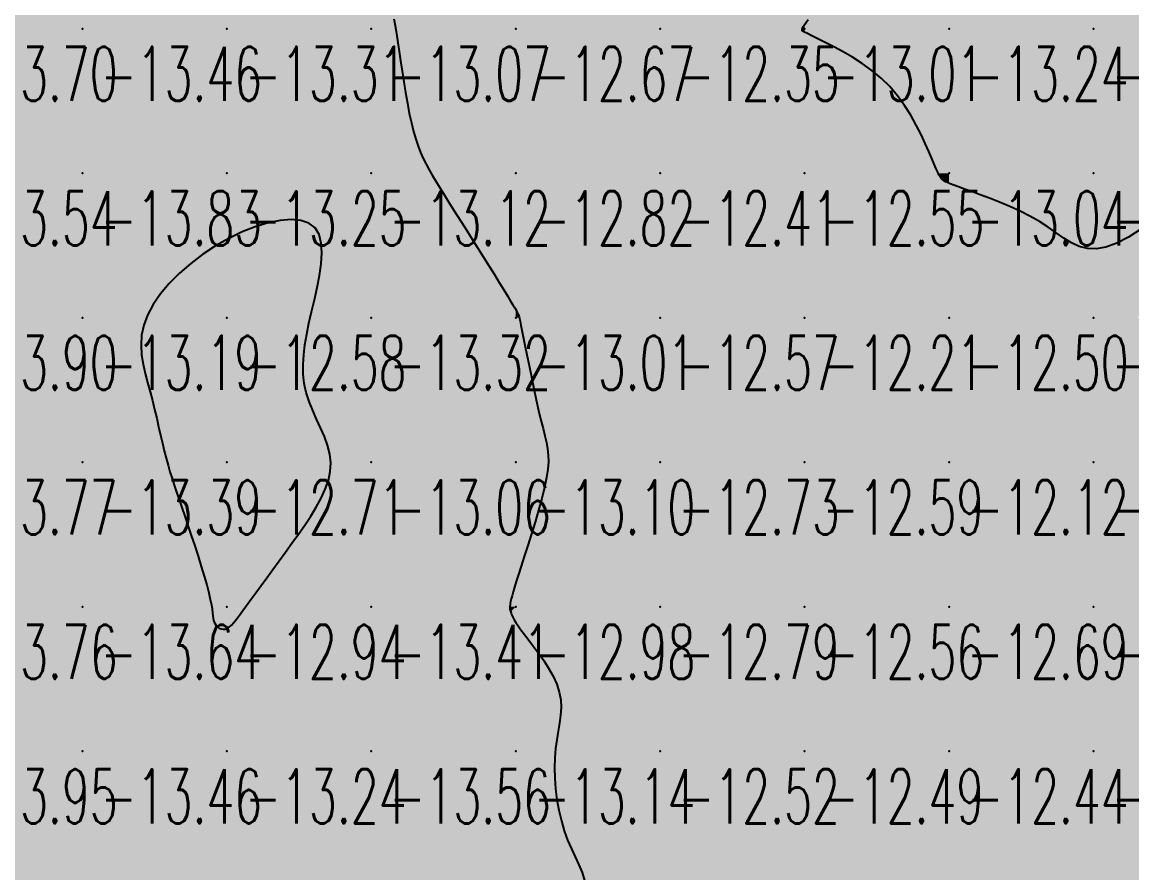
# Model space of a CAD drawing. Header units: millimetres. Extents: x 88261 to 90953, y 390274 to 392322.
# Drawn here: x 89646.1 to 89722.9, y 391578.8 to 391637.7 of the extents above; entities that cross this region are included whole.
import ezdxf
from ezdxf.enums import TextEntityAlignment as Align

# ---------------------------------------------------------------- set-up
doc = ezdxf.new("R2010")
doc.units = ezdxf.units.MM
doc.header["$LTSCALE"] = 25
for name, color, linetype in [('CN_03_00', 7, 'Continuous'), ('COTEAlt', 7, 'Continuous'), ('TN_COLORIAGE', 7, 'Continuous')]:
    doc.layers.add(name, color=color, linetype=linetype)
doc.styles.add('Simplex 1.0', font='Simplex.shx', dxfattribs={"width": 0.99, "height": 2.5})
doc.styles.get("Standard").update_dxf_attribs({"font": 'times.ttf'})

# ---------------------------------------------------------------- blocks, each defined once
blk = doc.blocks.new('COTE')
at = {"color": 0}
blk.add_point((0, 0), dxfattribs=at)
at = {"layer": 'COTEAlt'}
blk.add_attdef('ALT', text='', height=3.75, dxfattribs=at).set_placement((1.25, -1.25), align=Align.TOP_LEFT)

msp = doc.modelspace()

# ---------------------------------------------------------------- linework, layer by layer
at = {"layer": 'CN_03_00', "elevation": -13, "flags": 128}
for points in [[(89671.8, 391637.925), (89671.868, 391637.568), (89671.937, 391637.186), (89672.009, 391636.756), (89672.088, 391636.257), (89672.176, 391635.672), (89672.273, 391635.016), (89672.38, 391634.309), (89672.494, 391633.57), (89672.617, 391632.822), (89672.746, 391632.083), (89672.882, 391631.375), (89673.025, 391630.717), (89673.173, 391630.126), (89673.327, 391629.596), (89673.49, 391629.116), (89673.663, 391628.675), (89673.846, 391628.263), (89674.041, 391627.869), (89674.249, 391627.483), (89674.472, 391627.093), (89674.71, 391626.692), (89674.965, 391626.274), (89675.237, 391625.837), (89675.526, 391625.378), (89675.832, 391624.896), (89676.157, 391624.387), (89676.5, 391623.848), (89676.862, 391623.278), (89677.242, 391622.676), (89677.632, 391622.054), (89678.023, 391621.428), (89678.407, 391620.812), (89678.774, 391620.22), (89679.114, 391619.668), (89679.42, 391619.171), (89679.682, 391618.743), (89679.893, 391618.395), (89680.058, 391618.121), (89680.182, 391617.911), (89680.272, 391617.755), (89680.334, 391617.643), (89680.376, 391617.565), (89680.403, 391617.51), (89680.421, 391617.469), (89680.437, 391617.43), (89680.454, 391617.379), (89680.476, 391617.299), (89680.506, 391617.175), (89680.547, 391616.991), (89680.602, 391616.73), (89680.674, 391616.377), (89680.767, 391615.916), (89680.883, 391615.339), (89681.019, 391614.665), (89681.17, 391613.922), (89681.331, 391613.139), (89681.498, 391612.342), (89681.667, 391611.56), (89681.834, 391610.821), (89681.993, 391610.152), (89682.14, 391609.572), (89682.27, 391609.064), (89682.378, 391608.606), (89682.457, 391608.171), (89682.502, 391607.734), (89682.508, 391607.272), (89682.469, 391606.759), (89682.379, 391606.171), (89682.236, 391605.49), (89682.048, 391604.735), (89681.828, 391603.931), (89681.585, 391603.102), (89681.332, 391602.274), (89681.08, 391601.473), (89680.84, 391600.724), (89680.624, 391600.052), (89680.44, 391599.476), (89680.289, 391598.993), (89680.166, 391598.592), (89680.069, 391598.264), (89679.994, 391597.997), (89679.938, 391597.782), (89679.898, 391597.609), (89679.87, 391597.467), (89679.853, 391597.347), (89679.844, 391597.245), (89679.843, 391597.157), (89679.85, 391597.079), (89679.863, 391597.007), (89679.881, 391596.937), (89679.905, 391596.865), (89679.933, 391596.788), (89679.966, 391596.702), (89680.009, 391596.6), (89680.069, 391596.476), (89680.152, 391596.324), (89680.265, 391596.138), (89680.415, 391595.912), (89680.608, 391595.639), (89680.851, 391595.312), (89681.146, 391594.929), (89681.479, 391594.495), (89681.833, 391594.02), (89682.188, 391593.512), (89682.527, 391592.98), (89682.832, 391592.434), (89683.084, 391591.882), (89683.265, 391591.334), (89683.364, 391590.794), (89683.39, 391590.26), (89683.36, 391589.725), (89683.29, 391589.181), (89683.198, 391588.621), (89683.099, 391588.039), (89683.011, 391587.427), (89682.949, 391586.78), (89682.927, 391586.092), (89682.947, 391585.374), (89683.007, 391584.636), (89683.104, 391583.892), (89683.239, 391583.154), (89683.407, 391582.432), (89683.609, 391581.741), (89683.842, 391581.091), (89684.102, 391580.49), (89684.37, 391579.926), (89684.624, 391579.383), (89684.843, 391578.844), (89685.006, 391578.292)], [(89723.526, 391623.365), (89722.68, 391622.812), (89721.87, 391622.388), (89721.118, 391622.113), (89720.441, 391621.998), (89719.828, 391622.027), (89719.261, 391622.176), (89718.723, 391622.421), (89718.196, 391622.739), (89717.663, 391623.105), (89717.106, 391623.496), (89716.508, 391623.889), (89715.856, 391624.263), (89715.166, 391624.613), (89714.457, 391624.938), (89713.748, 391625.237), (89713.059, 391625.508), (89712.411, 391625.751), (89711.824, 391625.963), (89711.316, 391626.143), (89710.903, 391626.292), (89710.578, 391626.412), (89710.329, 391626.508), (89710.143, 391626.585), (89710.008, 391626.648), (89709.913, 391626.7), (89709.844, 391626.746), (89709.79, 391626.792), (89709.739, 391626.842), (89709.686, 391626.907), (89709.626, 391626.999), (89709.554, 391627.128), (89709.465, 391627.306), (89709.354, 391627.545), (89709.217, 391627.856), (89709.049, 391628.25), (89708.845, 391628.734), (89708.602, 391629.294), (89708.316, 391629.912), (89707.985, 391630.57), (89707.606, 391631.249), (89707.174, 391631.931), (89706.688, 391632.598), (89706.144, 391633.231), (89705.543, 391633.815), (89704.901, 391634.348), (89704.238, 391634.829), (89703.573, 391635.259), (89702.929, 391635.638), (89702.323, 391635.967), (89701.776, 391636.246), (89701.31, 391636.475), (89700.937, 391636.656), (89700.651, 391636.794), (89700.441, 391636.895), (89700.294, 391636.966), (89700.199, 391637.014), (89700.142, 391637.044), (89700.113, 391637.063), (89700.099, 391637.078), (89700.09, 391637.094), (89700.084, 391637.112), (89700.081, 391637.132), (89700.081, 391637.156), (89700.083, 391637.181), (89700.088, 391637.21), (89700.096, 391637.242), (89700.106, 391637.277), (89700.121, 391637.319), (89700.153, 391637.382), (89700.217, 391637.483), (89700.328, 391637.64), (89700.499, 391637.871)]]:
    msp.add_lwpolyline(points, dxfattribs=at)
msp.add_lwpolyline([(89660.419, 391595.832), (89660.575, 391595.968), (89660.742, 391596.15), (89660.925, 391596.377), (89661.129, 391596.649), (89661.359, 391596.969), (89661.619, 391597.335), (89661.914, 391597.749), (89662.247, 391598.209), (89662.614, 391598.711), (89663.009, 391599.248), (89663.426, 391599.815), (89663.859, 391600.405), (89664.303, 391601.013), (89664.751, 391601.632), (89665.198, 391602.257), (89665.636, 391602.881), (89666.055, 391603.505), (89666.441, 391604.127), (89666.782, 391604.746), (89667.065, 391605.364), (89667.278, 391605.979), (89667.408, 391606.591), (89667.442, 391607.2), (89667.373, 391607.805), (89667.219, 391608.408), (89667.001, 391609.011), (89666.742, 391609.614), (89666.464, 391610.219), (89666.19, 391610.828), (89665.943, 391611.443), (89665.744, 391612.064), (89665.611, 391612.694), (89665.543, 391613.335), (89665.533, 391613.993), (89665.573, 391614.67), (89665.658, 391615.371), (89665.781, 391616.099), (89665.935, 391616.859), (89666.113, 391617.653), (89666.306, 391618.481), (89666.496, 391619.326), (89666.66, 391620.164), (89666.778, 391620.972), (89666.828, 391621.727), (89666.789, 391622.408), (89666.639, 391622.99), (89666.357, 391623.452), (89665.93, 391623.775), (89665.369, 391623.964), (89664.696, 391624.025), (89663.933, 391623.969), (89663.099, 391623.802), (89662.215, 391623.535), (89661.301, 391623.175), (89660.38, 391622.73), (89659.47, 391622.21), (89658.587, 391621.626), (89657.748, 391620.989), (89656.968, 391620.311), (89656.262, 391619.605), (89655.647, 391618.881), (89655.136, 391618.151), (89654.747, 391617.426), (89654.489, 391616.717), (89654.348, 391616.025), (89654.306, 391615.346), (89654.345, 391614.681), (89654.446, 391614.027), (89654.589, 391613.384), (89654.757, 391612.749), (89654.93, 391612.121), (89655.094, 391611.499), (89655.246, 391610.885), (89655.39, 391610.283), (89655.526, 391609.694), (89655.657, 391609.121), (89655.786, 391608.566), (89655.913, 391608.034), (89656.041, 391607.526), (89656.173, 391607.042), (89656.309, 391606.574), (89656.452, 391606.112), (89656.604, 391605.644), (89656.766, 391605.16), (89656.941, 391604.649), (89657.129, 391604.1), (89657.334, 391603.503), (89657.555, 391602.851), (89657.787, 391602.159), (89658.022, 391601.445), (89658.254, 391600.728), (89658.474, 391600.027), (89658.676, 391599.36), (89658.852, 391598.746), (89658.995, 391598.203), (89659.101, 391597.746), (89659.175, 391597.369), (89659.224, 391597.06), (89659.256, 391596.809), (89659.279, 391596.606), (89659.3, 391596.438), (89659.328, 391596.297), (89659.37, 391596.17), (89659.432, 391596.049), (89659.514, 391595.938), (89659.612, 391595.841), (89659.725, 391595.762), (89659.849, 391595.708), (89659.984, 391595.683), (89660.125, 391595.692), (89660.27, 391595.74), (89660.419, 391595.832)], close=True, dxfattribs=at)
at = {"layer": 'TN_COLORIAGE', "color": 221}
for points in [[(89640.249, 391647.239, -13.111), (89640.249, 391637.239, -13.111), (89650.249, 391647.239, -13.111)], [(89640.249, 391637.239, -13.111), (89650.249, 391637.239, -13.111), (89650.249, 391647.239, -13.111)], [(89650.249, 391647.239, -13.254), (89650.249, 391637.239, -13.254), (89660.249, 391647.239, -13.254)], [(89650.249, 391637.239, -13.254), (89660.249, 391637.239, -13.254), (89660.249, 391647.239, -13.254)], [(89660.249, 391637.239, -13), (89669.809, 391646.799, -13), (89660.249, 391647.239, -13), (89669.72, 391647.239, -13)], [(89660.249, 391637.239, -13), (89669.809, 391646.799, -13), (89670.249, 391637.239, -13), (89670.249, 391645.539, -13)], [(89710.249, 391647.239, -13), (89708.078, 391647.239, -13), (89700.249, 391637.239, -13), (89700.249, 391637.649, -13)], [(89700.249, 391637.239, -13.072), (89710.249, 391637.239, -13.072), (89710.249, 391647.239, -13.072)], [(89710.249, 391647.239, -13.408), (89710.249, 391637.239, -13.408), (89720.249, 391647.239, -13.408)], [(89710.249, 391637.239, -13.408), (89720.249, 391637.239, -13.408), (89720.249, 391647.239, -13.408)], [(89720.249, 391647.239, -13.276), (89720.249, 391637.239, -13.276), (89730.249, 391647.239, -13.276)], [(89720.249, 391637.239, -13.276), (89730.249, 391637.239, -13.276), (89730.249, 391647.239, -13.276)], [(89671.635, 391638.626, -13.069), (89670.249, 391645.539, -13.069), (89670.249, 391637.239, -13.069)], [(89671.635, 391638.626, -13.069), (89671.981, 391637.239, -13.069), (89670.249, 391637.239, -13.069)], [(89700.081, 391637.239, -13.011), (89700.249, 391637.649, -13.011), (89700.249, 391637.239, -13.011)], [(89640.249, 391627.239, -13.456), (89650.249, 391627.239, -13.456), (89650.249, 391637.239, -13.456)], [(89640.249, 391637.239, -13.456), (89640.249, 391627.239, -13.456), (89650.249, 391637.239, -13.456)], [(89650.249, 391637.239, -13.308), (89650.249, 391627.239, -13.308), (89660.249, 391637.239, -13.308)], [(89650.249, 391627.239, -13.308), (89660.249, 391627.239, -13.308), (89660.249, 391637.239, -13.308)], [(89660.249, 391637.239, -13.069), (89660.249, 391627.239, -13.069), (89670.249, 391637.239, -13.069)], [(89660.249, 391627.239, -13.069), (89670.249, 391627.239, -13.069), (89670.249, 391637.239, -13.069)], [(89670.249, 391627.239, -13), (89672.966, 391629.956, -13), (89670.249, 391637.239, -13), (89671.981, 391637.239, -13)], [(89700.066, 391637.057, -13.011), (89700.249, 391637.002, -13.011), (89700.249, 391637.239, -13.011)], [(89700.081, 391637.239, -13.011), (89700.066, 391637.057, -13.011), (89700.249, 391637.239, -13.011)], [(89710.249, 391637.239, -13), (89706.796, 391633.786, -13), (89700.249, 391637.239, -13), (89700.249, 391637.002, -13)], [(89710.249, 391637.239, -13), (89706.796, 391633.786, -13), (89710.249, 391627.239, -13), (89709.434, 391627.239, -13)], [(89710.249, 391637.239, -13.286), (89710.249, 391627.239, -13.286), (89720.249, 391637.239, -13.286)], [(89710.249, 391627.239, -13.286), (89720.249, 391627.239, -13.286), (89720.249, 391637.239, -13.286)], [(89720.249, 391627.239, -13), (89728.577, 391627.239, -13), (89730.249, 391637.239, -13), (89730.249, 391635.22, -13)], [(89720.249, 391637.239, -13.011), (89720.249, 391627.239, -13.011), (89730.249, 391637.239, -13.011)], [(89672.966, 391629.956, -13.123), (89674.302, 391627.239, -13.123), (89670.249, 391627.239, -13.123)], [(89640.249, 391617.239, -13.833), (89650.249, 391617.239, -13.833), (89650.249, 391627.239, -13.833)], [(89640.249, 391627.239, -13.833), (89640.249, 391617.239, -13.833), (89650.249, 391627.239, -13.833)], [(89650.249, 391627.239, -13.249), (89650.249, 391617.239, -13.249), (89660.249, 391627.239, -13.249)], [(89660.249, 391627.239, -13), (89660.249, 391623.539, -13), (89650.249, 391617.239, -13), (89653.291, 391617.239, -13)], [(89660.249, 391627.239, -13), (89660.249, 391623.539, -13), (89670.249, 391627.239, -13), (89667.993, 391624.983, -13)], [(89670.249, 391617.239, -13), (89665.925, 391617.239, -13), (89670.249, 391627.239, -13), (89667.993, 391624.983, -13)], [(89670.249, 391617.239, -13), (89676.655, 391623.646, -13), (89670.249, 391627.239, -13), (89674.302, 391627.239, -13)], [(89709.764, 391626.754, -13.04), (89709.434, 391627.239, -13.04), (89710.249, 391627.239, -13.04)], [(89709.764, 391626.754, -13.04), (89710.249, 391626.494, -13.04), (89710.249, 391627.239, -13.04)], [(89720.249, 391627.239, -13), (89717.137, 391624.128, -13), (89710.249, 391627.239, -13), (89710.249, 391626.494, -13)], [(89717.137, 391624.128, -13.226), (89720.249, 391620.328, -13.226), (89720.249, 391627.239, -13.226)], [(89720.249, 391620.328, -13.226), (89728.577, 391627.239, -13.226), (89720.249, 391627.239, -13.226)], [(89670.249, 391617.239, -13), (89676.655, 391623.646, -13), (89680.249, 391617.239, -13), (89680.249, 391617.845, -13)], [(89680.442, 391617.432, -13.012), (89680.249, 391617.845, -13.012), (89680.249, 391617.239, -13.012)], [(89640.249, 391617.239, -13.185), (89640.249, 391607.239, -13.185), (89650.249, 391617.239, -13.185)], [(89640.249, 391607.239, -13.185), (89650.249, 391607.239, -13.185), (89650.249, 391617.239, -13.185)], [(89650.249, 391607.239, -13), (89655.071, 391612.061, -13), (89650.249, 391617.239, -13), (89653.291, 391617.239, -13)], [(89665.925, 391617.239, -13.323), (89664.986, 391611.976, -13.323), (89670.249, 391617.239, -13.323)], [(89670.249, 391617.239, -13), (89664.986, 391611.976, -13), (89670.249, 391607.239, -13), (89668.597, 391607.239, -13)], [(89670.249, 391617.239, -13.012), (89670.249, 391607.239, -13.012), (89680.249, 391617.239, -13.012)], [(89670.249, 391607.239, -13.012), (89680.249, 391607.239, -13.012), (89680.249, 391617.239, -13.012)], [(89680.442, 391617.432, -13.012), (89680.511, 391617.239, -13.012), (89680.249, 391617.239, -13.012)], [(89680.249, 391607.239, -13), (89682.117, 391609.108, -13), (89680.249, 391617.239, -13), (89680.511, 391617.239, -13)], [(89655.071, 391612.061, -13.394), (89656.008, 391607.239, -13.394), (89650.249, 391607.239, -13.394)], [(89682.117, 391609.108, -13.099), (89682.977, 391607.239, -13.099), (89680.249, 391607.239, -13.099)], [(89640.249, 391597.239, -13.394), (89650.249, 391597.239, -13.394), (89650.249, 391607.239, -13.394)], [(89640.249, 391607.239, -13.394), (89640.249, 391597.239, -13.394), (89650.249, 391607.239, -13.394)], [(89650.249, 391597.239, -13), (89657.144, 391604.134, -13), (89650.249, 391607.239, -13), (89656.008, 391607.239, -13)], [(89670.249, 391597.239, -13), (89661.49, 391597.239, -13), (89670.249, 391607.239, -13), (89665.275, 391602.266, -13)], [(89668.597, 391607.239, -13.057), (89665.275, 391602.266, -13.057), (89670.249, 391607.239, -13.057)], [(89670.249, 391597.239, -13), (89679.769, 391597.239, -13), (89680.249, 391607.239, -13), (89680.249, 391598.958, -13)], [(89670.249, 391607.239, -13.099), (89670.249, 391597.239, -13.099), (89680.249, 391607.239, -13.099)], [(89682.977, 391607.239, -13.099), (89680.249, 391598.958, -13.099), (89680.249, 391607.239, -13.099)], [(89657.144, 391604.134, -13.645), (89659.423, 391597.239, -13.645), (89650.249, 391597.239, -13.645)], [(89640.249, 391597.239, -13.645), (89640.249, 391587.239, -13.645), (89650.249, 391597.239, -13.645)], [(89640.249, 391587.239, -13.645), (89650.249, 391587.239, -13.645), (89650.249, 391597.239, -13.645)], [(89650.249, 391597.239, -13), (89659.423, 391597.239, -13), (89650.249, 391587.239, -13), (89659.137, 391596.128, -13)], [(89670.249, 391597.239, -13), (89661.49, 391597.239, -13), (89660.249, 391587.239, -13), (89660.249, 391595.268, -13)], [(89660.249, 391587.239, -13.41), (89670.249, 391587.239, -13.41), (89670.249, 391597.239, -13.41)], [(89670.249, 391587.239, -13), (89679.895, 391596.886, -13), (89670.249, 391597.239, -13), (89679.769, 391597.239, -13)], [(89670.249, 391587.239, -13), (89679.895, 391596.886, -13), (89680.249, 391587.239, -13), (89680.249, 391595.946, -13)], [(89650.249, 391587.239, -13), (89659.137, 391596.128, -13), (89660.249, 391587.239, -13), (89660.249, 391595.268, -13)], [(89684.214, 391591.204, -13.139), (89680.249, 391595.946, -13.139), (89680.249, 391587.239, -13.139)], [(89682.489, 391587.239, -13.139), (89684.214, 391591.204, -13.139), (89680.249, 391587.239, -13.139)], [(89640.249, 391584.68, -13.464), (89642.428, 391579.418, -13.464), (89640.249, 391587.239, -13.464), (89650.249, 391587.239, -13.464)], [(89643.785, 391577.239, -13.464), (89642.428, 391579.418, -13.464), (89650.249, 391577.239, -13.464), (89650.249, 391587.239, -13.464)], [(89650.249, 391577.239, -13.236), (89660.249, 391577.239, -13.236), (89660.249, 391587.239, -13.236)], [(89650.249, 391587.239, -13.236), (89650.249, 391577.239, -13.236), (89660.249, 391587.239, -13.236)], [(89660.249, 391577.239, -13.563), (89670.249, 391577.239, -13.563), (89670.249, 391587.239, -13.563)], [(89660.249, 391587.239, -13.563), (89660.249, 391577.239, -13.563), (89670.249, 391587.239, -13.563)], [(89670.249, 391577.239, -13.139), (89680.249, 391577.239, -13.139), (89680.249, 391587.239, -13.139)], [(89670.249, 391587.239, -13.139), (89670.249, 391577.239, -13.139), (89680.249, 391587.239, -13.139)], [(89680.249, 391577.239, -13), (89683.526, 391580.517, -13), (89680.249, 391587.239, -13), (89682.489, 391587.239, -13)], [(89683.526, 391580.517, -13.234), (89686.462, 391577.239, -13.234), (89680.249, 391577.239, -13.234)]]:
    msp.add_solid(points, dxfattribs=at)
at = {"layer": 'TN_COLORIAGE', "color": 211}
for points in [[(89671.981, 391637.239, -12.569), (89671.635, 391638.626, -12.569), (89680.249, 391637.239, -12.569), (89680.249, 391647.239, -12.569)], [(89680.249, 391647.239, -12.438), (89680.249, 391637.239, -12.438), (89690.249, 391647.239, -12.438)], [(89680.249, 391637.239, -12.438), (89690.249, 391637.239, -12.438), (89690.249, 391647.239, -12.438)], [(89700.249, 391637.649, -12.354), (89700.081, 391637.239, -12.354), (89700.249, 391647.239, -12.354), (89690.249, 391637.239, -12.354)], [(89690.249, 391647.239, -12.742), (89690.249, 391637.239, -12.742), (89700.249, 391647.239, -12.742)], [(89700.249, 391637.649, -12.742), (89708.078, 391647.239, -12.742), (89700.249, 391647.239, -12.742)], [(89671.981, 391637.239, -12.669), (89672.966, 391629.956, -12.669), (89680.249, 391637.239, -12.669)], [(89674.302, 391627.239, -12.669), (89672.966, 391629.956, -12.669), (89680.249, 391627.239, -12.669), (89680.249, 391637.239, -12.669)], [(89680.249, 391627.239, -12.354), (89690.249, 391627.239, -12.354), (89690.249, 391637.239, -12.354)], [(89680.249, 391637.239, -12.354), (89680.249, 391627.239, -12.354), (89690.249, 391637.239, -12.354)], [(89700.066, 391637.057, -12.354), (89700.081, 391637.239, -12.354), (89690.249, 391627.239, -12.354), (89690.249, 391637.239, -12.354)], [(89700.249, 391637.002, -12.406), (89700.066, 391637.057, -12.406), (89700.249, 391627.239, -12.406), (89690.249, 391627.239, -12.406)], [(89700.249, 391637.002, -12.546), (89706.796, 391633.786, -12.546), (89700.249, 391627.239, -12.546)], [(89709.434, 391627.239, -12.546), (89706.796, 391633.786, -12.546), (89700.249, 391627.239, -12.546)], [(89674.302, 391627.239, -12.819), (89676.655, 391623.646, -12.819), (89680.249, 391627.239, -12.819)], [(89680.249, 391617.845, -12.819), (89676.655, 391623.646, -12.819), (89680.249, 391627.239, -12.819)], [(89680.249, 391617.845, -12.406), (89680.442, 391617.432, -12.406), (89680.249, 391627.239, -12.406), (89690.249, 391627.239, -12.406)], [(89680.511, 391617.239, -12.406), (89680.442, 391617.432, -12.406), (89690.249, 391617.239, -12.406), (89690.249, 391627.239, -12.406)], [(89690.249, 391627.239, -12.546), (89690.249, 391617.239, -12.546), (89700.249, 391627.239, -12.546)], [(89690.249, 391617.239, -12.546), (89700.249, 391617.239, -12.546), (89700.249, 391627.239, -12.546)], [(89709.434, 391627.239, -12.209), (89709.764, 391626.754, -12.209), (89700.249, 391627.239, -12.209), (89700.249, 391617.239, -12.209)], [(89730.249, 391625.579, -12.899), (89723.32, 391617.239, -12.899), (89730.249, 391627.239, -12.899), (89720.249, 391617.239, -12.899)], [(89728.577, 391627.239, -12.899), (89720.249, 391620.328, -12.899), (89730.249, 391627.239, -12.899), (89720.249, 391617.239, -12.899)], [(89710.249, 391626.494, -12.209), (89709.764, 391626.754, -12.209), (89710.249, 391617.239, -12.209), (89700.249, 391617.239, -12.209)], [(89710.249, 391626.494, -12.5), (89717.137, 391624.128, -12.5), (89710.249, 391617.239, -12.5)], [(89667.993, 391624.983, -12.576), (89660.249, 391623.539, -12.576), (89660.249, 391617.239, -12.576)], [(89667.993, 391624.983, -12.576), (89665.925, 391617.239, -12.576), (89660.249, 391617.239, -12.576)], [(89720.249, 391620.328, -12.5), (89717.137, 391624.128, -12.5), (89720.249, 391617.239, -12.5), (89710.249, 391617.239, -12.5)], [(89653.291, 391617.239, -12.576), (89660.249, 391623.539, -12.576), (89660.249, 391617.239, -12.576)], [(89653.291, 391617.239, -12.576), (89655.071, 391612.061, -12.576), (89660.249, 391617.239, -12.576)], [(89656.008, 391607.239, -12.576), (89655.071, 391612.061, -12.576), (89660.249, 391607.239, -12.576), (89660.249, 391617.239, -12.576)], [(89664.986, 391611.976, -12.576), (89665.925, 391617.239, -12.576), (89660.249, 391607.239, -12.576), (89660.249, 391617.239, -12.576)], [(89680.511, 391617.239, -12.567), (89682.117, 391609.108, -12.567), (89690.249, 391617.239, -12.567)], [(89682.977, 391607.239, -12.567), (89682.117, 391609.108, -12.567), (89690.249, 391607.239, -12.567), (89690.249, 391617.239, -12.567)], [(89690.249, 391607.239, -12.209), (89700.249, 391607.239, -12.209), (89700.249, 391617.239, -12.209)], [(89690.249, 391617.239, -12.209), (89690.249, 391607.239, -12.209), (89700.249, 391617.239, -12.209)], [(89700.249, 391607.239, -12.5), (89710.249, 391607.239, -12.5), (89710.249, 391617.239, -12.5)], [(89700.249, 391617.239, -12.5), (89700.249, 391607.239, -12.5), (89710.249, 391617.239, -12.5)], [(89710.249, 391607.239, -12.899), (89720.249, 391607.239, -12.899), (89720.249, 391617.239, -12.899)], [(89710.249, 391617.239, -12.899), (89710.249, 391607.239, -12.899), (89720.249, 391617.239, -12.899)], [(89723.32, 391617.239, -12.424), (89727.416, 391614.406, -12.424), (89720.249, 391617.239, -12.424), (89720.249, 391607.239, -12.424)], [(89729.929, 391607.239, -12.424), (89727.416, 391614.406, -12.424), (89720.249, 391607.239, -12.424)], [(89668.597, 391607.239, -12.71), (89664.986, 391611.976, -12.71), (89660.249, 391607.239, -12.71)], [(89656.008, 391607.239, -12.71), (89657.144, 391604.134, -12.71), (89660.249, 391607.239, -12.71)], [(89659.423, 391597.239, -12.71), (89657.144, 391604.134, -12.71), (89660.249, 391597.239, -12.71), (89660.249, 391607.239, -12.71)], [(89665.275, 391602.266, -12.71), (89668.597, 391607.239, -12.71), (89660.249, 391597.239, -12.71), (89660.249, 391607.239, -12.71)], [(89680.249, 391598.958, -12.735), (89682.977, 391607.239, -12.735), (89680.249, 391597.239, -12.735), (89690.249, 391607.239, -12.735)], [(89680.249, 391597.239, -12.735), (89690.249, 391597.239, -12.735), (89690.249, 391607.239, -12.735)], [(89690.249, 391607.239, -12.591), (89690.249, 391597.239, -12.591), (89700.249, 391607.239, -12.591)], [(89690.249, 391597.239, -12.591), (89700.249, 391597.239, -12.591), (89700.249, 391607.239, -12.591)], [(89700.249, 391607.239, -12.12), (89700.249, 391597.239, -12.12), (89710.249, 391607.239, -12.12)], [(89700.249, 391597.239, -12.12), (89710.249, 391597.239, -12.12), (89710.249, 391607.239, -12.12)], [(89710.249, 391607.239, -12.424), (89710.249, 391597.239, -12.424), (89720.249, 391607.239, -12.424)], [(89710.249, 391597.239, -12.424), (89720.249, 391597.239, -12.424), (89720.249, 391607.239, -12.424)], [(89729.929, 391607.239, -12.225), (89730.009, 391607, -12.225), (89720.249, 391607.239, -12.225), (89720.249, 391597.239, -12.225)], [(89730.249, 391606.875, -12.225), (89730.009, 391607, -12.225), (89730.249, 391597.239, -12.225), (89720.249, 391597.239, -12.225)], [(89665.275, 391602.266, -12.942), (89661.49, 391597.239, -12.942), (89660.249, 391597.239, -12.942)], [(89680.249, 391598.958, -12.979), (89679.769, 391597.239, -12.979), (89680.249, 391597.239, -12.979)], [(89659.137, 391596.128, -12.942), (89659.423, 391597.239, -12.942), (89660.249, 391597.239, -12.942)], [(89660.249, 391595.268, -12.942), (89659.137, 391596.128, -12.942), (89660.249, 391597.239, -12.942)], [(89660.249, 391595.268, -12.942), (89661.49, 391597.239, -12.942), (89660.249, 391597.239, -12.942)], [(89679.769, 391597.239, -12.979), (89679.895, 391596.886, -12.979), (89680.249, 391597.239, -12.979)], [(89680.249, 391595.946, -12.979), (89679.895, 391596.886, -12.979), (89680.249, 391597.239, -12.979)], [(89680.249, 391595.946, -12.789), (89684.214, 391591.204, -12.789), (89680.249, 391597.239, -12.789), (89690.249, 391597.239, -12.789)], [(89684.214, 391591.204, -12.519), (89682.489, 391587.239, -12.519), (89690.249, 391597.239, -12.519), (89690.249, 391587.239, -12.519)], [(89690.249, 391587.239, -12.557), (89700.249, 391587.239, -12.557), (89700.249, 391597.239, -12.557)], [(89690.249, 391597.239, -12.557), (89690.249, 391587.239, -12.557), (89700.249, 391597.239, -12.557)], [(89700.249, 391587.239, -12.688), (89710.249, 391587.239, -12.688), (89710.249, 391597.239, -12.688)], [(89700.249, 391597.239, -12.688), (89700.249, 391587.239, -12.688), (89710.249, 391597.239, -12.688)], [(89710.249, 391597.239, -12.225), (89710.249, 391587.239, -12.225), (89720.249, 391597.239, -12.225)], [(89710.249, 391587.239, -12.225), (89720.249, 391587.239, -12.225), (89720.249, 391597.239, -12.225)], [(89720.249, 391587.239, -12.497), (89730.249, 391587.239, -12.497), (89730.249, 391597.239, -12.497)], [(89720.249, 391597.239, -12.497), (89720.249, 391587.239, -12.497), (89730.249, 391597.239, -12.497)], [(89682.489, 391587.239, -12.519), (89683.526, 391580.517, -12.519), (89690.249, 391587.239, -12.519)], [(89686.462, 391577.239, -12.519), (89683.526, 391580.517, -12.519), (89690.249, 391577.239, -12.519), (89690.249, 391587.239, -12.519)], [(89690.249, 391577.239, -12.489), (89700.249, 391577.239, -12.489), (89700.249, 391587.239, -12.489)], [(89690.249, 391587.239, -12.489), (89690.249, 391577.239, -12.489), (89700.249, 391587.239, -12.489)], [(89700.249, 391587.239, -12.442), (89700.249, 391577.239, -12.442), (89710.249, 391587.239, -12.442)], [(89700.249, 391577.239, -12), (89709.378, 391577.239, -12), (89710.249, 391587.239, -12), (89710.249, 391578.181, -12)], [(89710.249, 391587.239, -12), (89710.249, 391578.181, -12), (89720.249, 391587.239, -12), (89711.245, 391578.236, -12)], [(89720.249, 391587.239, -12), (89711.245, 391578.236, -12), (89720.249, 391577.239, -12), (89711.251, 391577.239, -12)], [(89720.249, 391577.239, -12.278), (89730.249, 391577.239, -12.278), (89730.249, 391587.239, -12.278)], [(89720.249, 391587.239, -12.278), (89720.249, 391577.239, -12.278), (89730.249, 391587.239, -12.278)]]:
    msp.add_solid(points, dxfattribs=at)

# ---------------------------------------------------------------- block references
at = {"layer": 'COTEAlt'}
ref = msp.add_blockref('COTE', (89640.249, 391637.239), dxfattribs=at)
ref.add_attrib('ALT', '-13.70', dxfattribs={"height": 3.75, "style": 'Simplex 1.0', "width": 0.6}).set_placement((89641.499, 391635.989), align=Align.TOP_LEFT)
ref = msp.add_blockref('COTE', (89650.249, 391637.239), dxfattribs=at)
ref.add_attrib('ALT', '-13.46', dxfattribs={"height": 3.75, "style": 'Simplex 1.0', "width": 0.6}).set_placement((89651.499, 391635.989), align=Align.TOP_LEFT)
ref = msp.add_blockref('COTE', (89660.249, 391637.239), dxfattribs=at)
ref.add_attrib('ALT', '-13.31', dxfattribs={"height": 3.75, "style": 'Simplex 1.0', "width": 0.6}).set_placement((89661.499, 391635.989), align=Align.TOP_LEFT)
ref = msp.add_blockref('COTE', (89670.249, 391637.239), dxfattribs=at)
ref.add_attrib('ALT', '-13.07', dxfattribs={"height": 3.75, "style": 'Simplex 1.0', "width": 0.6}).set_placement((89671.499, 391635.989), align=Align.TOP_LEFT)
ref = msp.add_blockref('COTE', (89680.249, 391637.239), dxfattribs=at)
ref.add_attrib('ALT', '-12.67', dxfattribs={"height": 3.75, "style": 'Simplex 1.0', "width": 0.6}).set_placement((89681.499, 391635.989), align=Align.TOP_LEFT)
ref = msp.add_blockref('COTE', (89690.249, 391637.239), dxfattribs=at)
ref.add_attrib('ALT', '-12.35', dxfattribs={"height": 3.75, "style": 'Simplex 1.0', "width": 0.6}).set_placement((89691.499, 391635.989), align=Align.TOP_LEFT)
ref = msp.add_blockref('COTE', (89700.249, 391637.239), dxfattribs=at)
ref.add_attrib('ALT', '-13.01', dxfattribs={"height": 3.75, "style": 'Simplex 1.0', "width": 0.6}).set_placement((89701.499, 391635.989), align=Align.TOP_LEFT)
ref = msp.add_blockref('COTE', (89710.249, 391637.239), dxfattribs=at)
ref.add_attrib('ALT', '-13.24', dxfattribs={"height": 3.75, "style": 'Simplex 1.0', "width": 0.6}).set_placement((89711.499, 391635.989), align=Align.TOP_LEFT)
ref = msp.add_blockref('COTE', (89720.249, 391637.239), dxfattribs=at)
ref.add_attrib('ALT', '-13.29', dxfattribs={"height": 3.75, "style": 'Simplex 1.0', "width": 0.6}).set_placement((89721.499, 391635.989), align=Align.TOP_LEFT)
ref = msp.add_blockref('COTE', (89640.249, 391627.239), dxfattribs=at)
ref.add_attrib('ALT', '-13.54', dxfattribs={"height": 3.75, "style": 'Simplex 1.0', "width": 0.6}).set_placement((89641.499, 391625.989), align=Align.TOP_LEFT)
ref = msp.add_blockref('COTE', (89650.249, 391627.239), dxfattribs=at)
ref.add_attrib('ALT', '-13.83', dxfattribs={"height": 3.75, "style": 'Simplex 1.0', "width": 0.6}).set_placement((89651.499, 391625.989), align=Align.TOP_LEFT)
ref = msp.add_blockref('COTE', (89660.249, 391627.239), dxfattribs=at)
ref.add_attrib('ALT', '-13.25', dxfattribs={"height": 3.75, "style": 'Simplex 1.0', "width": 0.6}).set_placement((89661.499, 391625.989), align=Align.TOP_LEFT)
ref = msp.add_blockref('COTE', (89670.249, 391627.239), dxfattribs=at)
ref.add_attrib('ALT', '-13.12', dxfattribs={"height": 3.75, "style": 'Simplex 1.0', "width": 0.6}).set_placement((89671.499, 391625.989), align=Align.TOP_LEFT)
ref = msp.add_blockref('COTE', (89680.249, 391627.239), dxfattribs=at)
ref.add_attrib('ALT', '-12.82', dxfattribs={"height": 3.75, "style": 'Simplex 1.0', "width": 0.6}).set_placement((89681.499, 391625.989), align=Align.TOP_LEFT)
ref = msp.add_blockref('COTE', (89690.249, 391627.239), dxfattribs=at)
ref.add_attrib('ALT', '-12.41', dxfattribs={"height": 3.75, "style": 'Simplex 1.0', "width": 0.6}).set_placement((89691.499, 391625.989), align=Align.TOP_LEFT)
ref = msp.add_blockref('COTE', (89700.249, 391627.239), dxfattribs=at)
ref.add_attrib('ALT', '-12.55', dxfattribs={"height": 3.75, "style": 'Simplex 1.0', "width": 0.6}).set_placement((89701.499, 391625.989), align=Align.TOP_LEFT)
ref = msp.add_blockref('COTE', (89710.249, 391627.239), dxfattribs=at)
ref.add_attrib('ALT', '-13.04', dxfattribs={"height": 3.75, "style": 'Simplex 1.0', "width": 0.6}).set_placement((89711.499, 391625.989), align=Align.TOP_LEFT)
ref = msp.add_blockref('COTE', (89720.249, 391627.239), dxfattribs=at)
ref.add_attrib('ALT', '-13.23', dxfattribs={"height": 3.75, "style": 'Simplex 1.0', "width": 0.6}).set_placement((89721.499, 391625.989), align=Align.TOP_LEFT)
ref = msp.add_blockref('COTE', (89640.249, 391617.239), dxfattribs=at)
ref.add_attrib('ALT', '-13.90', dxfattribs={"height": 3.75, "style": 'Simplex 1.0', "width": 0.6}).set_placement((89641.499, 391615.989), align=Align.TOP_LEFT)
ref = msp.add_blockref('COTE', (89650.249, 391617.239), dxfattribs=at)
ref.add_attrib('ALT', '-13.19', dxfattribs={"height": 3.75, "style": 'Simplex 1.0', "width": 0.6}).set_placement((89651.499, 391615.989), align=Align.TOP_LEFT)
ref = msp.add_blockref('COTE', (89660.249, 391617.239), dxfattribs=at)
ref.add_attrib('ALT', '-12.58', dxfattribs={"height": 3.75, "style": 'Simplex 1.0', "width": 0.6}).set_placement((89661.499, 391615.989), align=Align.TOP_LEFT)
ref = msp.add_blockref('COTE', (89670.249, 391617.239), dxfattribs=at)
ref.add_attrib('ALT', '-13.32', dxfattribs={"height": 3.75, "style": 'Simplex 1.0', "width": 0.6}).set_placement((89671.499, 391615.989), align=Align.TOP_LEFT)
ref = msp.add_blockref('COTE', (89680.249, 391617.239), dxfattribs=at)
ref.add_attrib('ALT', '-13.01', dxfattribs={"height": 3.75, "style": 'Simplex 1.0', "width": 0.6}).set_placement((89681.499, 391615.989), align=Align.TOP_LEFT)
ref = msp.add_blockref('COTE', (89690.249, 391617.239), dxfattribs=at)
ref.add_attrib('ALT', '-12.57', dxfattribs={"height": 3.75, "style": 'Simplex 1.0', "width": 0.6}).set_placement((89691.499, 391615.989), align=Align.TOP_LEFT)
ref = msp.add_blockref('COTE', (89700.249, 391617.239), dxfattribs=at)
ref.add_attrib('ALT', '-12.21', dxfattribs={"height": 3.75, "style": 'Simplex 1.0', "width": 0.6}).set_placement((89701.499, 391615.989), align=Align.TOP_LEFT)
ref = msp.add_blockref('COTE', (89710.249, 391617.239), dxfattribs=at)
ref.add_attrib('ALT', '-12.50', dxfattribs={"height": 3.75, "style": 'Simplex 1.0', "width": 0.6}).set_placement((89711.499, 391615.989), align=Align.TOP_LEFT)
ref = msp.add_blockref('COTE', (89720.249, 391617.239), dxfattribs=at)
ref.add_attrib('ALT', '-12.90', dxfattribs={"height": 3.75, "style": 'Simplex 1.0', "width": 0.6}).set_placement((89721.499, 391615.989), align=Align.TOP_LEFT)
ref = msp.add_blockref('COTE', (89640.249, 391607.239), dxfattribs=at)
ref.add_attrib('ALT', '-13.77', dxfattribs={"height": 3.75, "style": 'Simplex 1.0', "width": 0.6}).set_placement((89641.499, 391605.989), align=Align.TOP_LEFT)
ref = msp.add_blockref('COTE', (89650.249, 391607.239), dxfattribs=at)
ref.add_attrib('ALT', '-13.39', dxfattribs={"height": 3.75, "style": 'Simplex 1.0', "width": 0.6}).set_placement((89651.499, 391605.989), align=Align.TOP_LEFT)
ref = msp.add_blockref('COTE', (89660.249, 391607.239), dxfattribs=at)
ref.add_attrib('ALT', '-12.71', dxfattribs={"height": 3.75, "style": 'Simplex 1.0', "width": 0.6}).set_placement((89661.499, 391605.989), align=Align.TOP_LEFT)
ref = msp.add_blockref('COTE', (89670.249, 391607.239), dxfattribs=at)
ref.add_attrib('ALT', '-13.06', dxfattribs={"height": 3.75, "style": 'Simplex 1.0', "width": 0.6}).set_placement((89671.499, 391605.989), align=Align.TOP_LEFT)
ref = msp.add_blockref('COTE', (89680.249, 391607.239), dxfattribs=at)
ref.add_attrib('ALT', '-13.10', dxfattribs={"height": 3.75, "style": 'Simplex 1.0', "width": 0.6}).set_placement((89681.499, 391605.989), align=Align.TOP_LEFT)
ref = msp.add_blockref('COTE', (89690.249, 391607.239), dxfattribs=at)
ref.add_attrib('ALT', '-12.73', dxfattribs={"height": 3.75, "style": 'Simplex 1.0', "width": 0.6}).set_placement((89691.499, 391605.989), align=Align.TOP_LEFT)
ref = msp.add_blockref('COTE', (89700.249, 391607.239), dxfattribs=at)
ref.add_attrib('ALT', '-12.59', dxfattribs={"height": 3.75, "style": 'Simplex 1.0', "width": 0.6}).set_placement((89701.499, 391605.989), align=Align.TOP_LEFT)
ref = msp.add_blockref('COTE', (89710.249, 391607.239), dxfattribs=at)
ref.add_attrib('ALT', '-12.12', dxfattribs={"height": 3.75, "style": 'Simplex 1.0', "width": 0.6}).set_placement((89711.499, 391605.989), align=Align.TOP_LEFT)
ref = msp.add_blockref('COTE', (89720.249, 391607.239), dxfattribs=at)
ref.add_attrib('ALT', '-12.42', dxfattribs={"height": 3.75, "style": 'Simplex 1.0', "width": 0.6}).set_placement((89721.499, 391605.989), align=Align.TOP_LEFT)
ref = msp.add_blockref('COTE', (89640.249, 391597.239), dxfattribs=at)
ref.add_attrib('ALT', '-13.76', dxfattribs={"height": 3.75, "style": 'Simplex 1.0', "width": 0.6}).set_placement((89641.499, 391595.989), align=Align.TOP_LEFT)
ref = msp.add_blockref('COTE', (89650.249, 391597.239), dxfattribs=at)
ref.add_attrib('ALT', '-13.64', dxfattribs={"height": 3.75, "style": 'Simplex 1.0', "width": 0.6}).set_placement((89651.499, 391595.989), align=Align.TOP_LEFT)
ref = msp.add_blockref('COTE', (89660.249, 391597.239), dxfattribs=at)
ref.add_attrib('ALT', '-12.94', dxfattribs={"height": 3.75, "style": 'Simplex 1.0', "width": 0.6}).set_placement((89661.499, 391595.989), align=Align.TOP_LEFT)
ref = msp.add_blockref('COTE', (89670.249, 391597.239), dxfattribs=at)
ref.add_attrib('ALT', '-13.41', dxfattribs={"height": 3.75, "style": 'Simplex 1.0', "width": 0.6}).set_placement((89671.499, 391595.989), align=Align.TOP_LEFT)
ref = msp.add_blockref('COTE', (89680.249, 391597.239), dxfattribs=at)
ref.add_attrib('ALT', '-12.98', dxfattribs={"height": 3.75, "style": 'Simplex 1.0', "width": 0.6}).set_placement((89681.499, 391595.989), align=Align.TOP_LEFT)
ref = msp.add_blockref('COTE', (89690.249, 391597.239), dxfattribs=at)
ref.add_attrib('ALT', '-12.79', dxfattribs={"height": 3.75, "style": 'Simplex 1.0', "width": 0.6}).set_placement((89691.499, 391595.989), align=Align.TOP_LEFT)
ref = msp.add_blockref('COTE', (89700.249, 391597.239), dxfattribs=at)
ref.add_attrib('ALT', '-12.56', dxfattribs={"height": 3.75, "style": 'Simplex 1.0', "width": 0.6}).set_placement((89701.499, 391595.989), align=Align.TOP_LEFT)
ref = msp.add_blockref('COTE', (89710.249, 391597.239), dxfattribs=at)
ref.add_attrib('ALT', '-12.69', dxfattribs={"height": 3.75, "style": 'Simplex 1.0', "width": 0.6}).set_placement((89711.499, 391595.989), align=Align.TOP_LEFT)
ref = msp.add_blockref('COTE', (89720.249, 391597.239), dxfattribs=at)
ref.add_attrib('ALT', '-12.22', dxfattribs={"height": 3.75, "style": 'Simplex 1.0', "width": 0.6}).set_placement((89721.499, 391595.989), align=Align.TOP_LEFT)
ref = msp.add_blockref('COTE', (89640.249, 391587.239), dxfattribs=at)
ref.add_attrib('ALT', '-13.95', dxfattribs={"height": 3.75, "style": 'Simplex 1.0', "width": 0.6}).set_placement((89641.499, 391585.989), align=Align.TOP_LEFT)
ref = msp.add_blockref('COTE', (89650.249, 391587.239), dxfattribs=at)
ref.add_attrib('ALT', '-13.46', dxfattribs={"height": 3.75, "style": 'Simplex 1.0', "width": 0.6}).set_placement((89651.499, 391585.989), align=Align.TOP_LEFT)
ref = msp.add_blockref('COTE', (89660.249, 391587.239), dxfattribs=at)
ref.add_attrib('ALT', '-13.24', dxfattribs={"height": 3.75, "style": 'Simplex 1.0', "width": 0.6}).set_placement((89661.499, 391585.989), align=Align.TOP_LEFT)
ref = msp.add_blockref('COTE', (89670.249, 391587.239), dxfattribs=at)
ref.add_attrib('ALT', '-13.56', dxfattribs={"height": 3.75, "style": 'Simplex 1.0', "width": 0.6}).set_placement((89671.499, 391585.989), align=Align.TOP_LEFT)
ref = msp.add_blockref('COTE', (89680.249, 391587.239), dxfattribs=at)
ref.add_attrib('ALT', '-13.14', dxfattribs={"height": 3.75, "style": 'Simplex 1.0', "width": 0.6}).set_placement((89681.499, 391585.989), align=Align.TOP_LEFT)
ref = msp.add_blockref('COTE', (89690.249, 391587.239), dxfattribs=at)
ref.add_attrib('ALT', '-12.52', dxfattribs={"height": 3.75, "style": 'Simplex 1.0', "width": 0.6}).set_placement((89691.499, 391585.989), align=Align.TOP_LEFT)
ref = msp.add_blockref('COTE', (89700.249, 391587.239), dxfattribs=at)
ref.add_attrib('ALT', '-12.49', dxfattribs={"height": 3.75, "style": 'Simplex 1.0', "width": 0.6}).set_placement((89701.499, 391585.989), align=Align.TOP_LEFT)
ref = msp.add_blockref('COTE', (89710.249, 391587.239), dxfattribs=at)
ref.add_attrib('ALT', '-12.44', dxfattribs={"height": 3.75, "style": 'Simplex 1.0', "width": 0.6}).set_placement((89711.499, 391585.989), align=Align.TOP_LEFT)
ref = msp.add_blockref('COTE', (89720.249, 391587.239), dxfattribs=at)
ref.add_attrib('ALT', '-12.41', dxfattribs={"height": 3.75, "style": 'Simplex 1.0', "width": 0.6}).set_placement((89721.499, 391585.989), align=Align.TOP_LEFT)

doc.saveas('drawing.dxf')
